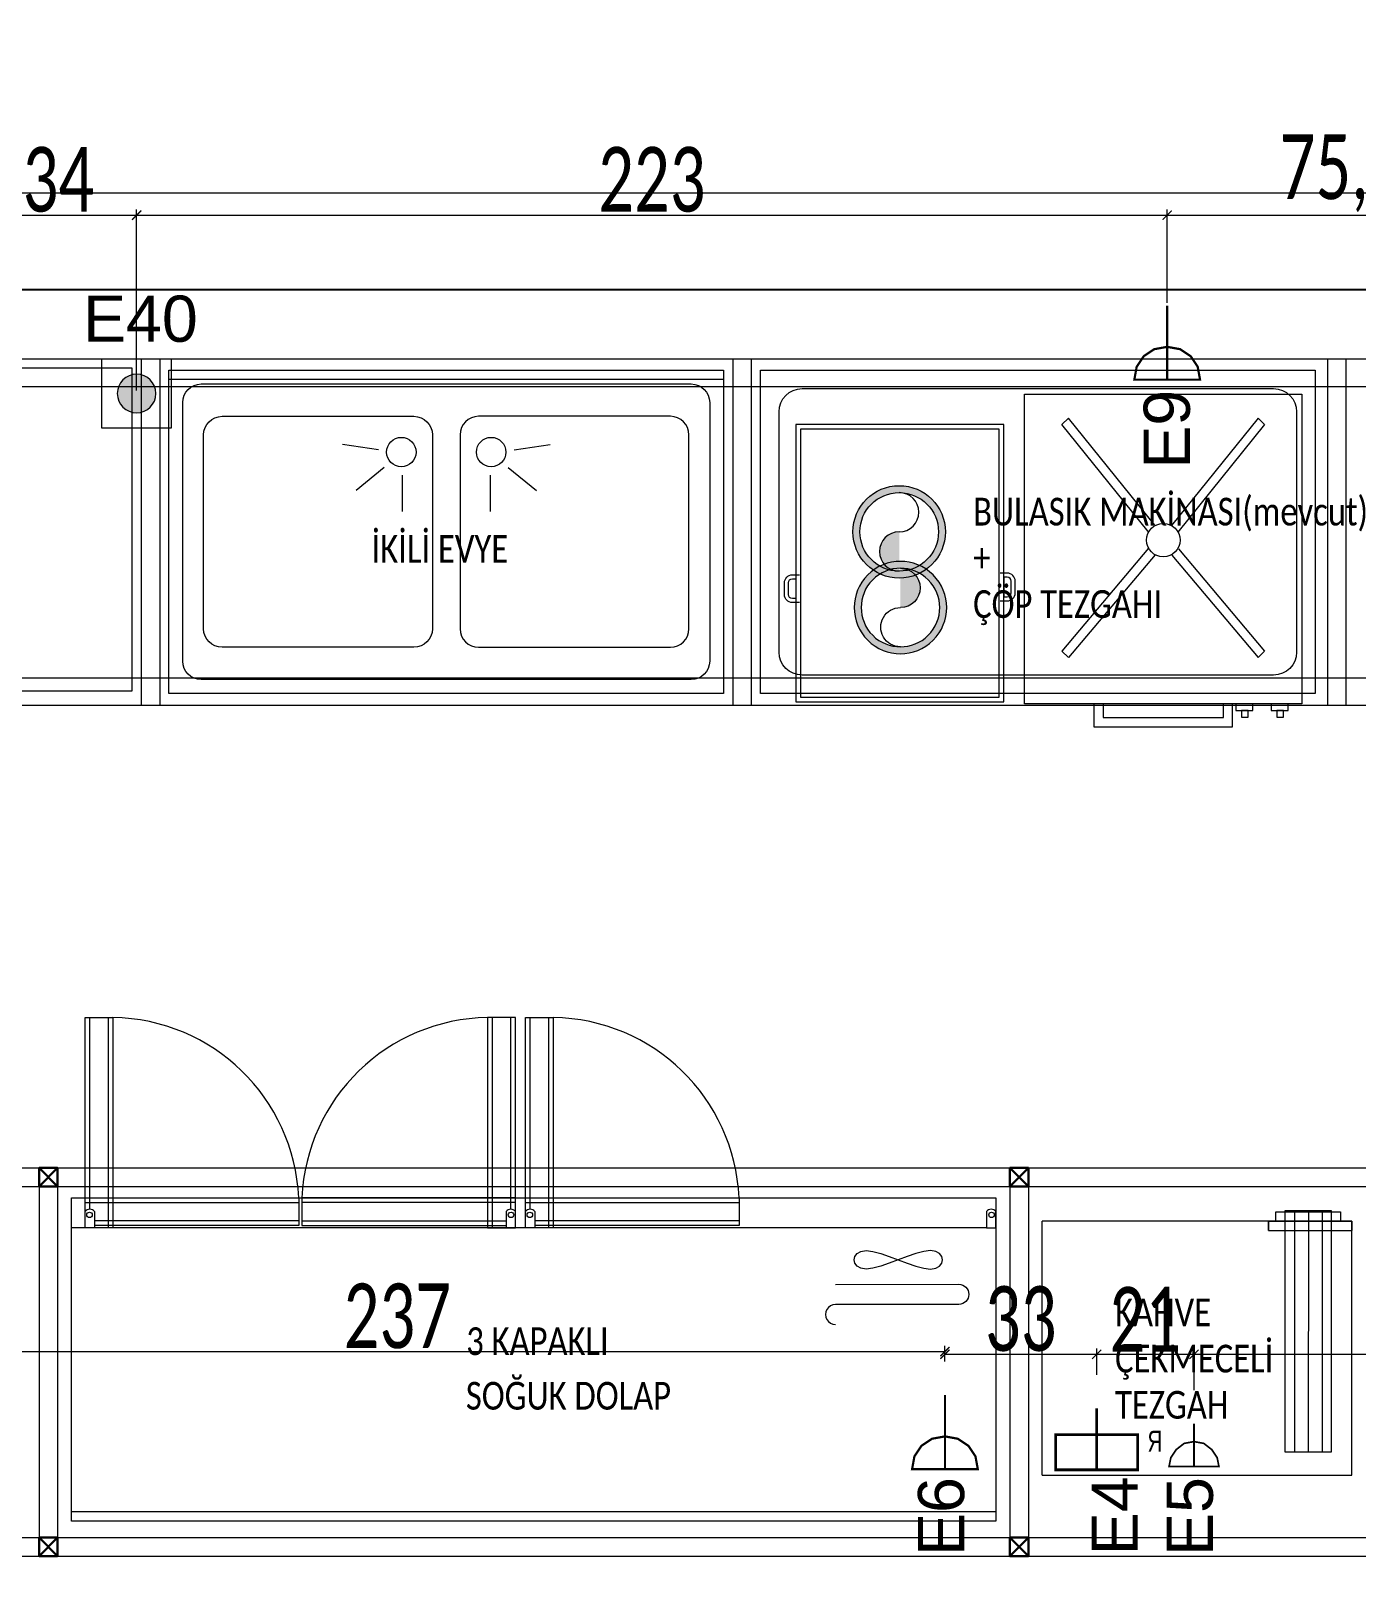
# Model space of a CAD drawing. Header units: millimetres. Extents: x -24 to 530668, y -246875 to -2983.
# Drawn here: x 266182.2 to 266469.1, y -118129.6 to -117792.6 of the extents above; entities that cross this region are included whole.
import ezdxf
from ezdxf.enums import TextEntityAlignment as Align

# ---------------------------------------------------------------- set-up
doc = ezdxf.new("R2010")
doc.units = ezdxf.units.MM
doc.header["$PDMODE"] = 2
doc.layers.get('0').update_dxf_attribs({"lineweight": 20})
for name, color, linetype, lineweight in [('aydınlatma yazı', 1, 'Continuous', 20), ('elektrik', 10, 'Continuous', 9), ('elektrik yazı', 1, 'Continuous', 25), ('KP', 167, 'Continuous', 30), ('T_elektrik', 10, 'Continuous', 9), ('t_tarama', 253, 'Continuous', 5), ('t_yazı', 23, 'Continuous', 25), ('ölçü', 251, 'Continuous', 5)]:
    doc.layers.add(name, color=color, linetype=linetype, lineweight=lineweight)
doc.layers.add('Kıtc-014 Elk Tes İşaretler', color=1, linetype='Continuous')
doc.styles.add('ARIALT', font='arial.ttf', dxfattribs={"height": 10})
doc.styles.add('text2', font='calibri.ttf', dxfattribs={"width": 0.8})
doc.styles.add('txt_tur_1', font='arial.ttf', dxfattribs={"height": 1.5})
doc.styles.add('Ölçü50', font='calibri.ttf', dxfattribs={"width": 0.7})
doc.dimstyles.new('olcu10', dxfattribs={"dimtxt": 14, "dimasz": 2, "dimexe": 1.25, "dimexo": 0.625, "dimgap": 0.5, "dimtad": 1, "dimdec": 1, "dimrnd": 0.5, "dimzin": 9, "dimtxsty": 'Ölçü50', "dimblk": 'ARCHTICK', "dimcen": 2, "dimclrd": 256, "dimclre": 256, "dimclrt": 6, "dimazin": 2, "dimtfac": 1, "dimtdec": 1, "dimtix": 1, "dimtmove": 0, "dimatfit": 3, "dimldrblk": 'ARCHTICK', "dimfxl": 1, "dimlwd": -1, "dimarcsym": 0})

# ---------------------------------------------------------------- blocks, each defined once
blk = doc.blocks.new('fdg')
at = {"layer": 'KP'}
blk.add_lwpolyline([(249315.4984521661, -96505.9999370499), (249319.4984521661, -96505.9999370499), (249319.4984521661, -96509.9999370499), (249315.4984521661, -96509.9999370499), (249315.4984521661, -96505.9999370499), (249319.4984521661, -96509.9999370499), (249319.4984521661, -96505.9999370499), (249315.4984521661, -96509.9999370499)], dxfattribs=at)
blk = doc.blocks.new('A$C31687324-flat-1-flat-1')
at = {"extrusion": (-1.528460340000001e-08, 6.331099400000007e-09, 1)}
for points, elevation in [([(21.83531331783161, 32.04388271196513), (21.83531331783161, 33.56326828905731, -0.4142135623730951), (23.58531331783161, 35.31326828905731), (26.11449086281937, 35.31326828905731, -0.4142135623730951), (27.86449086281937, 33.56326828905731), (27.86449086281937, 32.04388271196513)], -1.308710975677395e-07), ([(21.47518187609967, -11.36887012282386), (21.47518187609967, -12.88825569988694, 0.4142135623730951), (23.22518187609967, -14.63825569988694), (25.75435942108743, -14.63825569988694, 0.4142135623730951), (27.50435942108743, -12.88825569988694), (27.50435942108743, -11.36887012282386)], -4.002170847345452e-07)]:
    blk.add_lwpolyline(points, format="xyb", dxfattribs=dict(at, elevation=elevation))
for points, elevation in [([(22.71031331783161, 32.83750629457064), (22.71031331783161, 33.56326828905731, -0.4142135623730993), (23.58531331783161, 34.43826828905731), (26.11449086281937, 34.43826828905731, -0.4142135623731038), (26.98949086281937, 33.56326828905731), (26.98949086281937, 32.83750629457064)], -1.392206157566567e-07), ([(22.35018187609967, -12.16249370542937), (22.35018187609967, -12.88825569988694, 0.4142135623730993), (23.22518187609967, -13.76325569988694), (25.75435942108743, -13.76325569988694, 0.4142135623731038), (26.62935942108743, -12.88825569988694), (26.62935942108743, -12.16249370542937)], -4.186156224961794e-07)]:
    blk.add_lwpolyline(points, format="xyb", close=True, dxfattribs=dict(at, elevation=elevation))
for points, elevation in [([(60.00001002033241, -12.16249370542937), (1.002033239691444e-05, -12.16249370542937), (1.002033239255987e-05, 32.83750629457064), (60.0000100203324, 32.83750629457064)], -9.940783137596127e-07), ([(59.00001002033241, -11.16249370542937), (1.000010020332397, -11.16249370542937), (1.000010020332393, 31.83750629457064), (59.0000100203324, 31.83750629457064)], -9.72462610959723e-07)]:
    blk.add_lwpolyline(points, close=True, dxfattribs=dict(at, elevation=elevation))
blk = doc.blocks.new('NEW')
at = {"layer": 't_tarama'}
h = blk.add_hatch(dxfattribs=at)
h.set_pattern_fill('ANSI33', color=256, angle=90, style=0)
h.set_pattern_definition([(135, (243526.0256665061, -129410.6372300124), (-4.490128060534577, -4.490128060534577), []), (135, (243526.0256665061, -129406.1471000124), (-4.490128060534577, -4.490128060534577), [3.175, -1.5875])])
edge = h.paths.add_edge_path()
edge.add_arc((271845.7824096779, -115080.6364886612), 30, 0, 360)
edge = h.paths.add_edge_path()
edge.add_arc((271021.025666506, -115080.6364886612), 30, 0, 360)
h.paths.add_polyline_path([(270573.5256665059, -114225.6372300126), (270643.5256665059, -114225.6372300126), (270643.5256665059, -114295.6372300126), (270573.5256665059, -114295.6372300126)])
at = {"layer": 't_tarama', "extrusion": (1.733410113292138e-08, -6.735343864008139e-11, 1)}
h = blk.add_hatch(color=256, dxfattribs=at)
edge = h.paths.add_edge_path(flags=17)
edge.add_arc((271656.8133715698, -114334.0192683729), 8.500000000000009, 0, 360)
edge = h.paths.add_edge_path()
edge.add_arc((271656.8133715698, -114334.0192683729), 10.00000000000001, 0, 360)
edge = h.paths.add_edge_path(flags=16)
edge.add_arc((271656.8133715698, -114338.2692683729), 4.250000000000004, 90, 270)
at = {"layer": 't_tarama'}
h = blk.add_hatch(color=256, dxfattribs=at)
edge = h.paths.add_edge_path(flags=16)
edge.add_ellipse((271657.0864107567, -114350.3938088769), major_axis=(6.010407640082759, 6.01040764008276), ratio=1, start_angle=0, end_angle=360, ccw=False)
edge = h.paths.add_edge_path()
edge.add_ellipse((271657.0864107567, -114350.3938088769), major_axis=(-7.071067811868729, 7.071067811868725), ratio=1, start_angle=0, end_angle=360, ccw=False)
edge = h.paths.add_edge_path(flags=16)
edge.add_ellipse((271657.0864107567, -114346.1438088769), major_axis=(-3.005203820059268, 3.005203820059267), ratio=1, start_angle=134.9999999999808, end_angle=314.99999999998084, ccw=False)
for p, q in [((270168.0153635526, -114260.6372299878, -17966.19200973511), (273435.8089733928, -114260.6372299878, -17966.19200973511)), ((270573.5258462536, -114281.5722302758), (272653.5258462536, -114281.5722302758)), ((272653.5258462536, -114281.5722302758), (270643.5256665059, -114281.5722302758)), ((270573.5258462536, -114296.5722302758), (272643.5258462095, -114296.5722302758)), ((271742.3441689061, -114480.9235789226), (271742.3441706738, -114533.2236070174)), ((271745.3389491179, -114480.9284395785), (271745.2960222962, -114533.223606964)), ((271748.3578571131, -114480.9203289114), (271748.3578589088, -114533.2236070174)), ((271736.7028894525, -114485.2159067596), (271754.7754888227, -114485.2159067596)), ((270873.5258462547, -114555.6786169455), (271939.4011247408, -114555.6786169455))]:
    blk.add_line(p, q, dxfattribs=at)
at = {"layer": 't_tarama', "extrusion": (-1.733410113292138e-08, -6.735343864008133e-11, 1)}
for p, q in [((271544.1556954456, -114316.2394051184, 1.74076304378934e-05), (271536.3439824071, -114315.1267373114, 1.727229635606342e-05)), ((271573.471047693, -114316.2394051184, 1.791578571846975e-05), (271581.2827607315, -114315.1267373114, 1.805126968429382e-05)), ((271545.3858782361, -114320.0486473169, 1.742869798521118e-05), (271539.2881906664, -114325.0565507252, 1.732266275267236e-05)), ((271572.2408649025, -114320.0486473169, 1.789420504000327e-05), (271578.3385524722, -114325.0565507252, 1.799956567349881e-05)), ((271549.2945331873, -114321.7117256941, 1.749633899139624e-05), (271549.2945331873, -114329.6022827242, 1.749580753523938e-05)), ((271568.3322099512, -114321.7117256941, 1.782634000574435e-05), (271568.3322099512, -114329.6022827242, 1.782580854958749e-05))]:
    blk.add_line(p, q, dxfattribs=at)
at = {"layer": 't_tarama', "extrusion": (1.733410113292138e-08, -6.735343864008555e-11, 1)}
blk.add_line((271737.3103531715, -114371.2202924788, 1.666892493845662e-05), (271733.315064668, -114371.2202924788, 1.673817967345892e-05), dxfattribs=at)
at = {"layer": 't_tarama', "extrusion": (-6.331099399999999e-09, -1.52846034e-08, 1)}
for p, q in [((271481.6901467496, -114480.6258543052, -2.678660819266376e-07), (271481.6901467496, -114439.1258543052, 3.664449592100105e-07)), ((271485.6901467496, -114439.1258543052, 3.917693567889735e-07), (271485.6901467496, -114484.6258543052, -3.036800979017151e-07)), ((271568.759441647, -114439.1258543052, 9.176893198681313e-07), (271568.759441647, -114484.6258543052, 2.222398651774427e-07)), ((271572.759441647, -114480.6258543052, 3.087026763659573e-07), (271572.759441647, -114439.1258543052, 9.430137175026054e-07)), ((271576.9656952074, -114480.6258543052, -2.678660819266376e-07), (271576.9656952074, -114439.1258543052, 3.664449592100105e-07)), ((271580.9656952074, -114439.1258543052, 3.917693567889735e-07), (271580.9656952074, -114484.6258543052, -3.036800979017151e-07)), ((271480.6901467496, -114483.1258543052, -3.124086898065315e-07), (271480.6901467496, -114479.1258543052, -2.512702761969798e-07)), ((271480.6901467496, -114479.1258543052, -2.512702761969798e-07), (271526.8901467496, -114479.1258543052, 4.122651608984285e-08)), ((271526.8901467496, -114479.1258543052, 4.122651608984285e-08), (271526.8901467496, -114483.1258543052, -1.991189751970879e-08)), ((271573.759441647, -114479.1258543052, 3.379606808850966e-07), (271527.559441647, -114479.1258543052, 4.546388859827388e-08)), ((271527.559441647, -114479.1258543052, 4.546388859827388e-08), (271527.559441647, -114483.1258543052, -1.567452501127775e-08)), ((271573.759441647, -114483.1258543052, 2.768222672755449e-07), (271573.759441647, -114479.1258543052, 3.379606808850966e-07)), ((271575.9656952074, -114483.1258543052, -3.124086898065315e-07), (271575.9656952074, -114479.1258543052, -2.512702761969798e-07)), ((271575.9656952074, -114479.1258543052, -2.512702761969798e-07), (271622.1656952074, -114479.1258543052, 4.122651608984285e-08)), ((271622.1656952074, -114479.1258543052, 4.122651608984285e-08), (271622.1656952074, -114483.1258543052, -1.991189751970879e-08)), ((271675.7300508593, -114484.6271211149, -8.539032078647146e-07), (271477.7342564667, -114484.625826953, -3.540492120035488e-07)), ((271526.8901467496, -114483.1258543052, -1.991189751970879e-08), (271482.6901467496, -114483.1258543052, -2.9974649101705e-07)), ((271527.559441647, -114483.1258543052, -1.567452501127775e-08), (271571.759441647, -114483.1258543052, 2.641600684860634e-07)), ((271622.1656952074, -114483.1258543052, -1.991189751970879e-08), (271577.9656952074, -114483.1258543052, -2.9974649101705e-07)), ((271677.7300504407, -114546.1258140775, -2.052665153406963e-06), (271477.7287562788, -114546.1258140776, -1.294086946601603e-06))]:
    blk.add_line(p, q, dxfattribs=at)
at = {"layer": 't_tarama'}
for points, elevation in [([(271492.8133715694, -114296.5722302758), (271492.8133715694, -114371.5722302758)], 1.662071273578203e-05), ([(271496.8133715694, -114296.5722302758), (271496.8133715694, -114371.5722302758)], 1.662071273578203e-05), ([(271620.8133715694, -114296.5722302758), (271620.8133715694, -114371.5722302758)], 1.87017165735881e-05), ([(271624.8133715694, -114296.5722302758), (271624.8133715694, -114371.5722302758)], 1.87017165735881e-05), ([(271687.7754888228, -114538.1943309954), (271687.7754888228, -114483.2236070177)], -4.748324550218896e-07), ([(271754.7754888228, -114538.1943309954), (271754.7754888228, -114528.6873880711)], -4.748324550218896e-07)]:
    blk.add_lwpolyline(points, dxfattribs=dict(at, elevation=elevation))
for points in [[(271749.4498590506, -114296.5722302758), (271749.4498590506, -114371.5722302758)], [(271753.4498590506, -114296.5722302758), (271753.4498590506, -114371.5722302758)], [(270873.5258462533, -114302.5722302762), (272111.5258462535, -114302.5722302763)], [(270877.5258462536, -114471.6786169455), (271939.4011247408, -114471.6786169455)], [(271470.728805279, -114471.6786169455), (271470.728805279, -114555.6786169455)], [(271474.728805279, -114471.6786169455), (271474.728805279, -114555.6786169455)], [(271680.7778393383, -114471.6786169455), (271680.7778393383, -114555.6786169455)], [(271684.7778393383, -114471.6786169455), (271684.7778393383, -114555.6786169455)], [(270877.5258462536, -114475.6786169455), (271939.4011247408, -114475.6786169455)], [(270877.5258462536, -114551.6786169481), (271939.4011247408, -114551.6786169458)]]:
    blk.add_lwpolyline(points, dxfattribs=at)
at = {"layer": 't_tarama', "elevation": 1.662071273578203e-05}
blk.add_lwpolyline([(271325.8122136684, -114298.5001131769), (271490.8133715694, -114298.5001131769), (271490.8133715694, -114368.5000830749), (271325.8122136684, -114368.5000830749)], close=True, dxfattribs=at)
at = {"layer": 't_tarama', "extrusion": (-1.733410113292138e-08, -6.735343864008133e-11, 1), "elevation": -0.004681866634624367}
for points in [[(271618.8133715698, -114369.001547131), (271498.8133715698, -114369.001547131), (271498.8133715698, -114299.001547131), (271618.8133715698, -114299.001547131)], [(271618.8133715698, -114301.001547131), (271498.8133715698, -114301.001547131), (271498.8133715698, -114299.001547131), (271618.8133715698, -114299.001547131)]]:
    blk.add_lwpolyline(points, close=True, dxfattribs=at)
at = {"layer": 't_tarama', "extrusion": (1.733410113292138e-08, -6.735343864008133e-11, 1), "elevation": 0.004734809159320891}
blk.add_lwpolyline([(271746.8133715698, -114369.0192683729), (271626.8133715698, -114369.0192683729), (271626.8133715698, -114299.0192683729), (271746.8133715698, -114299.0192683729)], close=True, dxfattribs=at)
at = {"layer": 't_tarama', "extrusion": (-1.733410113292138e-08, -6.735343864008133e-11, 1)}
for points, elevation in [([(271611.8133715698, -114366.001547131), (271505.8133715698, -114366.001547131, -0.4142135623730919), (271501.8133715698, -114362.001547131), (271501.8133715698, -114306.001547131, -0.4142135623731057), (271505.8133715698, -114302.001547131), (271611.8133715698, -114302.001547131, -0.4142135623730951), (271615.8133715698, -114306.001547131), (271615.8133715698, -114362.001547131, -0.4142135623730844)], -0.004681866634624368), ([(271551.8133715698, -114359.001547131), (271510.3133715698, -114359.001547131, -0.4142135623730951), (271506.3133715698, -114355.001547131), (271506.3133715698, -114313.001547131, -0.4142135623730951), (271510.3133715698, -114309.001547131), (271551.8133715698, -114309.001547131, -0.4142135623730951), (271555.8133715698, -114313.001547131), (271555.8133715698, -114355.001547131, -0.4142135623730951)], -0.004681866634624372), ([(271565.8133715698, -114359.001547131), (271607.3133715698, -114359.001547131, 0.4142135623730951), (271611.3133715698, -114355.001547131), (271611.3133715698, -114313.001547131, 0.4142135623730951), (271607.3133715698, -114309.001547131), (271565.8133715698, -114309.001547131, 0.4142135623730951), (271561.8133715698, -114313.001547131), (271561.8133715698, -114355.001547131, 0.4142135623730951)], -0.004681866634624354)]:
    blk.add_lwpolyline(points, format="xyb", close=True, dxfattribs=dict(at, elevation=elevation))
at = {"layer": 't_tarama', "extrusion": (1.733410113292138e-08, -6.735343864008133e-11, 1), "elevation": 0.004734809159320852}
blk.add_lwpolyline([(271737.8133715698, -114365.0192683729), (271635.8133715698, -114365.0192683729, -0.4142135623730951), (271630.8133715698, -114360.0192683729), (271630.8133715698, -114308.0192683729, -0.4142135623730951), (271635.8133715698, -114303.0192683729), (271737.8133715698, -114303.0192683729, -0.4142135623730951), (271742.8133715698, -114308.0192683729), (271742.8133715698, -114360.0192683729, -0.4142135623730951)], format="xyb", close=True, dxfattribs=at)
at = {"layer": 't_tarama', "extrusion": (1.733410113292138e-08, -6.735343864008555e-11, 1)}
for points, elevation in [([(271743.9553531721, -114304.2202924792), (271743.9553531721, -114371.2202924792), (271683.9553531721, -114371.2202924792), (271683.9553531721, -114304.2202924792)], 0.004734694239153644), ([(271698.9553531721, -114376.2202924792), (271728.9553531721, -114376.2202924792), (271728.9553531721, -114371.2202924792), (271698.9553531721, -114371.2202924792)], 0.004734694239153592), ([(271700.9553531721, -114374.2202924792), (271726.9553531721, -114374.2202924792), (271726.9553531721, -114371.2202924792), (271700.9553531721, -114371.2202924792)], 0.004734694239153604), ([(271733.3150646684, -114371.2202924792), (271729.6700646684, -114371.2202924792), (271729.6700646684, -114372.6782924792), (271733.3150646684, -114372.6782924792)], 0.004734694239153607), ([(271740.9553531721, -114371.2202924792), (271737.3103531721, -114371.2202924792), (271737.3103531721, -114372.6782924792), (271740.9553531721, -114372.6782924792)], 0.004734694239153609), ([(271732.3479577295, -114372.6782924792), (271730.8899577294, -114372.6782924792), (271730.8899577294, -114374.1362924792), (271732.3479577295, -114374.1362924792)], 0.004734694239153676), ([(271739.9882462331, -114372.6782924792), (271738.5302462331, -114372.6782924792), (271738.5302462331, -114374.1362924792), (271739.9882462331, -114374.1362924792)], 0.004734694239153676)]:
    blk.add_lwpolyline(points, close=True, dxfattribs=dict(at, elevation=elevation))
for points, elevation in [([(271693.4492565177, -114309.384041985), (271692.0350429553, -114310.7982555473)], 0.004734694239153589), ([(271712.0976127491, -114332.5323982163), (271693.4492565177, -114309.384041985)], 0.004734694239153596), ([(271734.4614498265, -114309.384041985), (271715.7136958796, -114332.6317959319)], 0.004734694239153687), ([(271735.8756633889, -114310.7982555473), (271734.4614498265, -114309.384041985)], 0.004734694239153609), ([(271710.6833991867, -114333.9466117787), (271692.0350429553, -114310.7982555473)], 0.004734694239153589), ([(271735.8756633889, -114310.7982555473), (271717.1279094419, -114334.0460094943)], 0.004734694239153596), ([(271710.7827969022, -114337.5626949092), (271692.0350429553, -114359.8104488562)], 0.004734694239153593), ([(271712.1970104646, -114338.9769084716), (271693.4492565177, -114361.2246624185)], 0.004734694239153668), ([(271715.8130935952, -114339.0763061872), (271734.4614498265, -114361.2246624185)], 0.004734694239153681), ([(271717.2273071576, -114337.6620926248), (271735.8756633889, -114359.8104488562)], 0.004734694239153689), ([(271693.4492565177, -114361.2246624185), (271692.0350429553, -114359.8104488562)], 0.004734694239153593), ([(271734.4614498265, -114361.2246624185), (271735.8756633889, -114359.8104488562)], 0.004734694239153689)]:
    blk.add_lwpolyline(points, dxfattribs=dict(at, elevation=elevation))
at = {"layer": 't_tarama'}
blk.add_lwpolyline([(270873.5258462536, -114365.5722302756), (272111.5258462535, -114365.5722302757), (272111.5258462535, -114371.5722302757), (270873.5258462536, -114371.5722302756)], close=True, dxfattribs=at)
at = {"layer": 't_tarama', "extrusion": (-6.331099399999999e-09, -1.52846034e-08, 1)}
for points, elevation in [([(271486.6901467491, -114484.6258543053), (271480.6901467491, -114484.6258543053), (271480.6901467491, -114439.1258543053), (271486.6901467491, -114439.1258543053), (271486.6901467491, -114484.6258543053)], 3.074553148589435e-05), ([(271567.7594416465, -114484.6258543053), (271573.7594416465, -114484.6258543053), (271573.7594416465, -114439.1258543053), (271567.7594416465, -114439.1258543053), (271567.7594416465, -114484.6258543053)], 3.074553148590085e-05), ([(271581.9656952069, -114484.6258543054), (271575.9656952069, -114484.6258543054), (271575.9656952069, -114439.1258543054), (271581.9656952069, -114439.1258543054), (271581.9656952069, -114484.6258543054)], 3.014233251821927e-05), ([(271480.6901467491, -114484.1258543053), (271480.6901467491, -114478.1258543053), (271526.8901467491, -114478.1258543053), (271526.8901467491, -114484.1258543053), (271482.6901467491, -114484.1258543053)], 3.074553148589565e-05), ([(271573.7594416465, -114484.1258543053), (271573.7594416465, -114478.1258543053), (271527.5594416464, -114478.1258543053), (271527.5594416464, -114484.1258543053), (271571.7594416465, -114484.1258543053)], 3.074553148597111e-05), ([(271575.9656952069, -114484.1258543054), (271575.9656952069, -114478.1258543054), (271622.1656952068, -114478.1258543054), (271622.1656952068, -114484.1258543054), (271577.9656952069, -114484.1258543054)], 3.014233251822057e-05), ([(271482.6901467491, -114481.1258543053), (271482.6901467491, -114484.6258543053), (271480.6901467491, -114484.6258543053), (271480.6901467491, -114481.1258543053)], 3.074553148589934e-05), ([(271571.7594416465, -114481.1258543053), (271571.7594416465, -114484.6258543053), (271573.7594416465, -114484.6258543053), (271573.7594416465, -114481.1258543053)], 3.074553148589825e-05), ([(271577.9656952069, -114481.1258543054), (271577.9656952069, -114484.6258543054), (271575.9656952069, -114484.6258543054), (271575.9656952069, -114481.1258543054)], 3.014233251822426e-05), ([(271675.7277860756, -114481.1271218477), (271675.7300508588, -114484.6271211149), (271677.7300504402, -114484.625826953), (271677.7277856568, -114481.1258276858)], 2.899216621577274e-05)]:
    blk.add_lwpolyline(points, dxfattribs=dict(at, elevation=elevation))
at = {"layer": 't_tarama', "extrusion": (-6.331099399999999e-09, -1.52846034e-08, 1), "elevation": 3.074553148588156e-05}
blk.add_lwpolyline([(271477.7300504402, -114478.1258283139), (271677.7300504402, -114478.1258283139), (271677.7300504402, -114548.1258136589), (271477.7300504402, -114548.1258136589)], close=True, dxfattribs=at)
at = {"layer": 't_tarama', "extrusion": (-1.129085379999999e-08, 1.398315180000015e-08, 1)}
for points, elevation in [([(271738.3341444159, -114481.200948429), (271752.3308887596, -114481.200948429), (271752.3308887596, -114483.2236070181), (271738.3341444159, -114483.2236070181)], -0.004668965813788223), ([(271740.3364945672, -114480.9203289119), (271750.2555485776, -114480.9203289119), (271750.2555493019, -114533.2236069645), (271740.3364952914, -114533.2236069645)], -0.004668984498085814)]:
    blk.add_lwpolyline(points, close=True, dxfattribs=dict(at, elevation=elevation))
at = {"layer": 't_tarama', "extrusion": (-6.331099399999999e-09, -1.52846034e-08, 1)}
blk.add_lwpolyline([(271663.5929705367, -114489.5609705504), (271662.1360872397, -114489.7339430413), (271660.4342842003, -114490.1885772741), (271658.5692013327, -114490.8309860014), (271656.6224785509, -114491.567281976), (271654.6757557692, -114492.3035779506), (271652.8106729016, -114492.945986678), (271651.1088698622, -114493.4006209108), (271649.6519865652, -114493.5735934017), (271648.508066392, -114493.4023038414), (271647.6907665938, -114492.9492996724), (271647.200147889, -114492.308415275), (271647.036270996, -114491.5734850295), (271647.1991966332, -114490.8383433162), (271647.6889855192, -114490.1968245156), (271648.5056983724, -114489.7427630079), (271649.6493959113, -114489.5699931736), (271651.1065018426, -114489.7410800772), (271652.808891827, -114490.1935115211), (271654.6748045135, -114490.8335059919), (271656.622478551, -114491.567281976), (271658.5701525884, -114492.3010579602), (271660.4360652749, -114492.9410524309), (271662.1384552593, -114493.3934838748), (271663.5955611906, -114493.5645707785), (271664.7392587295, -114493.3918009441), (271665.5559715827, -114492.9377394364), (271666.0457604687, -114492.2962206358), (271666.208686106, -114491.5610789226), (271666.044809213, -114490.826148677), (271665.5541905081, -114490.1852642796), (271664.7368907099, -114489.7322601106)], close=True, dxfattribs=at)
at = {"layer": 't_tarama', "extrusion": (6.331099400000006e-09, 1.52846034e-08, 1), "elevation": -3.063921091187938e-05}
blk.add_lwpolyline([(271687.7754888228, -114538.1943309956), (271754.7754888228, -114538.1943309956), (271754.7754888228, -114483.2236070179), (271687.7754888228, -114483.2236070179)], dxfattribs=at)
at = {"layer": 't_tarama', "extrusion": (6.331099400000006e-09, 1.52846034e-08, 1), "elevation": -2.932417274229579e-05}
blk.add_lwpolyline([(271754.7754888228, -114483.2236070179), (271736.7028894526, -114483.2236070179), (271736.7028894526, -114485.2159067599), (271736.7028894526, -114483.2236070179), (271754.7754888228, -114483.2236070179), (271754.7754888228, -114485.2136123012)], close=True, dxfattribs=at)
at = {"layer": 't_tarama', "extrusion": (-6.331099399999999e-09, -1.52846034e-08, 1)}
for points, elevation in [([(271643.0345565013, -114496.8840005925), (271669.7063493367, -114496.8667417802, -1), (271669.7091614236, -114501.2125448618)], 2.871701257924487e-05), ([(271669.7091614236, -114501.2125448618), (271643.0373685881, -114501.2298036741, 1), (271643.0401806751, -114505.5756067557)], 2.871701257933638e-05)]:
    blk.add_lwpolyline(points, format="xyb", dxfattribs=dict(at, elevation=elevation))
at = {"layer": 't_tarama', "extrusion": (-1.733410113292138e-08, -6.735343864008133e-11, 1)}
for centre in [(271549.0991635474, -114316.7461905706, -0.00468186663462427), (271568.5275795921, -114316.7461905706, -0.004681866634624368)]:
    blk.add_circle(centre, 3.187919533039348, dxfattribs=at)
at = {"layer": 't_tarama', "extrusion": (1.733410113292138e-08, -6.735343864008133e-11, 1)}
for radius in [10.00000000000001, 8.500000000000005]:
    blk.add_circle((271656.8133715698, -114334.0192683729, 0.004734809159320883), radius, dxfattribs=at)
at = {"layer": 't_tarama', "extrusion": (1.733410113292138e-08, -6.735343864008555e-11, 1)}
blk.add_circle((271713.9553531721, -114335.8043522017, 0.004734694239156683), 3.627241701654384, dxfattribs=at)
at = {"layer": 't_tarama', "extrusion": (-6.331099399999999e-09, -1.52846034e-08, 1)}
for centre, radius in [((271481.6233915983, -114481.8395938199, 3.074553148587744e-05), 0.5960807673109231), ((271572.8261967973, -114481.8395938199, 3.074553148597501e-05), 0.5960807673109231), ((271576.8989400561, -114481.8395938199, 3.014233251825787e-05), 0.5960807673109231), ((271676.7950028502, -114481.8401709359, 2.899216621567863e-05), 0.596080767310923)]:
    blk.add_circle(centre, radius, dxfattribs=at)
at = {"layer": 't_tarama', "extrusion": (1.733410113292138e-08, -6.735343864008133e-11, 1)}
for centre, start, end in [((271656.8133715698, -114329.7692683729, 0.004734809159320902), 270, 90), ((271656.8133715698, -114338.2692683729, 0.004734809159320864), 90, 270)]:
    blk.add_arc(centre, 4.250000000000003, start, end, dxfattribs=at)
at = {"layer": 't_tarama', "extrusion": (-6.331099399999999e-09, -1.52846034e-08, 1)}
for centre, radius, start, end in [((271486.0703212771, -114479.9832128688, 3.074553148590606e-05), 40.86205981592017, 2.605240328926303, 89.1308625719201), ((271568.3792671185, -114479.9832128688, 3.074553148597631e-05), 40.86205981591921, 90.86913742807987, 177.3947596710737), ((271581.3458697349, -114479.9832128688, 3.014233251823098e-05), 40.86205981592017, 2.605240328926303, 89.1308625719201), ((271481.6901467491, -114481.8758543053, 3.074553148589587e-05), 1.25, 36.86989764646934, 143.1301023535306), ((271572.7594416465, -114481.8758543053, 3.074553148590541e-05), 1.25, 36.86989764646934, 143.1301023535306), ((271576.9656952069, -114481.8758543054, 3.014233251822079e-05), 1.25, 36.86989764646934, 143.1301023535306), ((271676.7282711769, -114481.8764746097, 2.899216621577404e-05), 1.249999999999998, 36.906972655628, 143.1671773633146)]:
    blk.add_arc(centre, radius, start, end, dxfattribs=at)
at = {"layer": 't_tarama', "extrusion": (0, 0, -1)}
for centre, major_axis, ratio, start_param, end_param in [((271657.0864107567, -114350.3938088769, 2.741668906730554e-05), (-7.071067811868729, 7.071067811868725), 0.9999999999970847, 1.963494884889812, 8.246680192069398), ((271657.0864107567, -114350.3938088769, 2.741668906730554e-05), (6.010407640082759, 6.01040764008276), 0.9999999999991661, 0.3926985580933169, 6.675883865272903), ((271657.0864107567, -114346.1438088769, 2.741668906730554e-05), (-3.005203820059268, 3.005203820059267), 0.9999999999993304, 0.785398163397783, 3.926990816987576), ((271657.0864107567, -114354.6438088769, 2.741668906730554e-05), (-3.005203820059268, 3.005203820059267), 0.9999999999993304, 3.926990816987576, 7.068583470577369)]:
    blk.add_ellipse(centre, major_axis=major_axis, ratio=ratio, start_param=start_param, end_param=end_param, dxfattribs=at)
at = {"layer": 't_tarama', "extrusion": (0, 0, -1), "zscale": -1, "rotation": 90}
blk.add_blockref('A$C31687324-flat-1-flat-1', (-271646.6123848685, -114370.803517404, -2.741668906730554e-05), dxfattribs=at)
at = {"layer": 't_tarama'}
for p in [(22155.23035311297, -17965.67867989559), (22365.27938717225, -17965.67867989566), (22155.23035311297, -18045.67867989562), (22365.27938717225, -18045.67867989569)]:
    blk.add_blockref('fdg', p, dxfattribs=at)
at = {"layer": 't_tarama', "style": 'text2', "width": 0.8}
for s, p in [('3 KAPAKLI', (271563.1451544069, -114512.1804876357, 5.651150924990134e-08)), ('SOĞUK DOLAP', (271563.06023133, -114523.989718405, 5.651150924990134e-08))]:
    blk.add_text(s, height=6, dxfattribs=at).set_placement(p)
at = {"layer": 't_tarama', "char_height": 6, "attachment_point": 1, "style": 'text2'}
for s, insert in [('BULASIK MAKİNASI{\\C3;(mevcut)\\P}+\\PÇÖP TEZGAHI', (271672.8165269266, -114326.6362792998, 6.222226655416829e-05)), ('İKİLİ EVYE', (271542.641638868, -114334.711657113, 7.993336617218016e-05)), ('KAHVE \\PÇEKMECELİ\\PTEZGAH', (271703.5232506993, -114499.9488043202, 2.431912466016595e-06))]:
    blk.add_mtext_dynamic_manual_height_columns(s, width=527.0079382135591, gutter_width=12.5, heights=[0], dxfattribs=dict(at, insert=insert))
at = {"layer": 't_tarama', "style": 'txt_tur_1'}
for tag, p in [('19S', (270127.3971356497, -114276.0544325486, -17966.19200973511)), ('20T', (270114.0156456395, -115101.0544325486, -17966.19200973511)), ('21U', (270114.0156456395, -116087.0544325486, -17966.19200973511)), ('22V', (270114.0156456395, -116926.0544325486, -17966.19200973511))]:
    blk.add_attdef(tag, text='', height=30.00000000000001, dxfattribs=at).set_placement(p, align=Align.CENTER)
blk = doc.blocks.new('TOPRAKLI PRİZ')
at = {"layer": 'T_elektrik', "lineweight": 18, "const_width": 0.4}
for points in [[(6426.134785710356, -7900.458442370883), (6426.134785710356, -7891.56836760646)], [(6420.209217566667, -7900.458442370883), (6432.062076402925, -7900.458442370883), (6432.062076402925, -7895.378645726765), (6420.209217566667, -7895.378645726765), (6420.209217566667, -7900.458442370883)]]:
    blk.add_lwpolyline(points, dxfattribs=at)
blk = doc.blocks.new('UPS PRİZİ')
at = {"layer": 'T_elektrik', "lineweight": 18, "const_width": 0.4}
for points in [[(6426.134785710356, -7907.655251587265), (6426.134785710356, -7917.814844875491)], [(6432.062076402925, -7917.814844875491), (6431.638329378698, -7915.698693577659), (6430.368810854892, -7913.793554517509), (6428.463671794731, -7912.312162481585), (6426.134785710356, -7911.888415457353), (6423.807622174845, -7912.312162481585), (6421.902483114698, -7913.793554517509), (6420.632964590887, -7915.698693577659), (6420.209217566667, -7917.814844875491), (6432.062076402925, -7917.814844875491)]]:
    blk.add_lwpolyline(points, dxfattribs=at)
at = {"layer": 'T_elektrik', "lineweight": 18, "insert": (6433.641647519697, -7909.278717575296), "char_height": 5, "width": 4.352924454607999, "attachment_point": 1, "style": 'Ölçü50'}
blk.add_mtext('{\\fArial|b0|i0|c162|p34;R}', dxfattribs=at)
blk = doc.blocks.new('TEKLİ PRİZ')
at = {"layer": 'T_elektrik', "lineweight": 18, "const_width": 0.4}
for points in [[(6426.134785710356, -7872.693357137769), (6426.134785710356, -7886.064823938112)], [(6432.062076402925, -7886.064823938112), (6431.638329378698, -7883.736799128174), (6430.368810854892, -7881.83166006802), (6428.463671794731, -7880.562141544209), (6426.134785710356, -7880.13839451998), (6423.807622174845, -7880.562141544209), (6421.902483114698, -7881.83166006802), (6420.632964590887, -7883.736799128174), (6420.209217566667, -7886.064823938112), (6432.062076402925, -7886.064823938112)]]:
    blk.add_lwpolyline(points, dxfattribs=at)
blk = doc.blocks.new('A$C53525628')
at = {"layer": 'T_elektrik'}
h = blk.add_hatch(color=256, dxfattribs=at)
edge = h.paths.add_edge_path()
edge.add_arc((7.5, 7.5), 4.169399769354638, 0, 360)
blk.add_lwpolyline([(0, 0), (15, 0), (15, 15), (0, 15)], close=True, dxfattribs=at)
blk.add_circle((7.5, 7.5), 4.169399769354638, dxfattribs=at)
blk = doc.blocks.new('_ArchTick')
at = {"color": 0, "linetype": 'ByBlock', "const_width": 0.15}
blk.add_lwpolyline([(-0.5, -0.5), (0.5, 0.5)], dxfattribs=at)
blk = doc.blocks.new('*D943')
at = {"layer": 'aydınlatma yazı', "lineweight": -2, "transparency": 16777216}
for p, q in [((266278.8210828961, -117868.3570173556), (266278.8210828961, -117846.7858584857)), ((266312.6444572042, -117886.0257766), (266312.6444572042, -117846.7858584857))]:
    blk.add_line(p, q, dxfattribs=at)
at = {"layer": 'aydınlatma yazı', "transparency": 16777216}
blk.add_line((266278.8210828961, -117848.0358584857), (266312.6444572042, -117848.0358584857), dxfattribs=at)
at = {"layer": 'DEFPOINTS', "color": 0, "transparency": 16777216}
for p in [(266312.6444572042, -117848.0358584857), (266278.8210828961, -117868.9820173556, -2.394453418874676e-06), (266312.6444572042, -117886.6507766)]:
    blk.add_point(p, dxfattribs=at)
at = {"layer": 'aydınlatma yazı', "transparency": 16777216, "xscale": 2, "yscale": 2, "zscale": 2, "rotation": 180}
blk.add_blockref('_ArchTick', (266278.8210828961, -117848.0358584857), dxfattribs=at)
at = {"layer": 'aydınlatma yazı', "transparency": 16777216, "xscale": 2, "yscale": 2, "zscale": 2}
blk.add_blockref('_ArchTick', (266312.6444572042, -117848.0358584857), dxfattribs=at)
at = {"layer": 'aydınlatma yazı', "color": 6, "transparency": 16777216, "insert": (266295.7327700502, -117840.3635507934), "char_height": 14, "attachment_point": 5, "style": 'Ölçü50'}
blk.add_mtext('34', dxfattribs=at)
blk = doc.blocks.new('*D944')
at = {"layer": 'aydınlatma yazı', "lineweight": -2, "transparency": 16777216}
for p, q in [((266312.6444572042, -117886.0257766), (266312.6444572042, -117846.7858584857)), ((266535.6296435866, -117866.9838590125), (266535.6296435866, -117846.7858584857))]:
    blk.add_line(p, q, dxfattribs=at)
at = {"layer": 'aydınlatma yazı', "transparency": 16777216}
blk.add_line((266312.6444572042, -117848.0358584857), (266535.6296435866, -117848.0358584857), dxfattribs=at)
at = {"layer": 'DEFPOINTS', "color": 0, "transparency": 16777216}
for p in [(266535.6296435866, -117848.0358584857), (266535.6296435866, -117867.6088590125), (266312.6444572042, -117886.6507766)]:
    blk.add_point(p, dxfattribs=at)
at = {"layer": 'aydınlatma yazı', "transparency": 16777216, "xscale": 2, "yscale": 2, "zscale": 2, "rotation": 180}
blk.add_blockref('_ArchTick', (266312.6444572042, -117848.0358584857), dxfattribs=at)
at = {"layer": 'aydınlatma yazı', "transparency": 16777216, "xscale": 2, "yscale": 2, "zscale": 2}
blk.add_blockref('_ArchTick', (266535.6296435866, -117848.0358584857), dxfattribs=at)
at = {"layer": 'aydınlatma yazı', "color": 6, "transparency": 16777216, "insert": (266424.1370503954, -117840.3635507934), "char_height": 14, "attachment_point": 5, "style": 'Ölçü50'}
blk.add_mtext('223', dxfattribs=at)
blk = doc.blocks.new('*D945')
at = {"layer": 'aydınlatma yazı', "lineweight": -2, "transparency": 16777216}
for p, q in [((266535.6296435866, -117866.9838590125), (266535.6296435866, -117846.7858584857)), ((266611.3183506804, -117866.9838590125), (266611.3183506804, -117846.7858584857))]:
    blk.add_line(p, q, dxfattribs=at)
at = {"layer": 'aydınlatma yazı', "transparency": 16777216}
blk.add_line((266535.6296435866, -117848.0358584857), (266611.3183506804, -117848.0358584857), dxfattribs=at)
at = {"layer": 'DEFPOINTS', "color": 0, "transparency": 16777216}
for p in [(266611.3183506804, -117848.0358584857), (266535.6296435866, -117867.6088590125), (266611.3183506804, -117867.6088590125)]:
    blk.add_point(p, dxfattribs=at)
at = {"layer": 'aydınlatma yazı', "transparency": 16777216, "xscale": 2, "yscale": 2, "zscale": 2, "rotation": 180}
blk.add_blockref('_ArchTick', (266535.6296435866, -117848.0358584857), dxfattribs=at)
at = {"layer": 'aydınlatma yazı', "transparency": 16777216, "xscale": 2, "yscale": 2, "zscale": 2}
blk.add_blockref('_ArchTick', (266611.3183506804, -117848.0358584857), dxfattribs=at)
at = {"layer": 'aydınlatma yazı', "color": 6, "transparency": 16777216, "insert": (266573.4739971335, -117838.9743200242), "char_height": 14, "attachment_point": 5, "style": 'Ölçü50'}
blk.add_mtext('75,5', dxfattribs=at)
blk = doc.blocks.new('*D955')
at = {"layer": 'aydınlatma yazı', "lineweight": -2, "transparency": 16777216}
for p, q in [((266250.5698928046, -118100.39725059), (266250.5698928046, -118092.7570867953)), ((266487.5439239792, -118095.5821108635), (266487.5439239792, -118092.7570867953))]:
    blk.add_line(p, q, dxfattribs=at)
at = {"layer": 'aydınlatma yazı', "transparency": 16777216}
blk.add_line((266250.5698928046, -118094.0070867953), (266487.5439239792, -118094.0070867953), dxfattribs=at)
at = {"layer": 'DEFPOINTS', "color": 0, "transparency": 16777216}
for p in [(266487.5439239792, -118094.0070867953), (266487.5439239792, -118096.2071108635), (266250.5698928046, -118101.02225059)]:
    blk.add_point(p, dxfattribs=at)
at = {"layer": 'aydınlatma yazı', "transparency": 16777216, "xscale": 2, "yscale": 2, "zscale": 2, "rotation": 180}
blk.add_blockref('_ArchTick', (266250.5698928046, -118094.0070867953), dxfattribs=at)
at = {"layer": 'aydınlatma yazı', "transparency": 16777216, "xscale": 2, "yscale": 2, "zscale": 2}
blk.add_blockref('_ArchTick', (266487.5439239792, -118094.0070867953), dxfattribs=at)
at = {"layer": 'aydınlatma yazı', "color": 6, "transparency": 16777216, "insert": (266369.0569083919, -118086.334779103), "char_height": 14, "attachment_point": 5, "style": 'Ölçü50'}
blk.add_mtext('237', dxfattribs=at)
blk = doc.blocks.new('*D956')
at = {"layer": 'aydınlatma yazı', "lineweight": -2, "transparency": 16777216}
for p, q in [((266487.5439239792, -118096.1734253594), (266487.5439239792, -118093.3484012912)), ((266520.3704052468, -118099.0186638579), (266520.3704052468, -118093.3484012912))]:
    blk.add_line(p, q, dxfattribs=at)
at = {"layer": 'aydınlatma yazı', "transparency": 16777216}
blk.add_line((266487.5439239792, -118094.5984012912), (266520.3704052468, -118094.5984012912), dxfattribs=at)
at = {"layer": 'DEFPOINTS', "color": 0, "transparency": 16777216}
for p in [(266487.5439239792, -118096.7984253594), (266520.3704052468, -118094.5984012912), (266520.3704052468, -118099.6436638579, 293.2086812545561)]:
    blk.add_point(p, dxfattribs=at)
at = {"layer": 'aydınlatma yazı', "transparency": 16777216, "xscale": 2, "yscale": 2, "zscale": 2, "rotation": 180}
blk.add_blockref('_ArchTick', (266487.5439239792, -118094.5984012912), dxfattribs=at)
at = {"layer": 'aydınlatma yazı', "transparency": 16777216, "xscale": 2, "yscale": 2, "zscale": 2}
blk.add_blockref('_ArchTick', (266520.3704052468, -118094.5984012912), dxfattribs=at)
at = {"layer": 'aydınlatma yazı', "color": 6, "transparency": 16777216, "insert": (266503.957164613, -118086.9260935989), "char_height": 14, "attachment_point": 5, "style": 'Ölçü50'}
blk.add_mtext('33', dxfattribs=at)
blk = doc.blocks.new('*D957')
at = {"layer": 'aydınlatma yazı', "lineweight": -2, "transparency": 16777216}
for p, q in [((266520.3704052468, -118099.0186638579), (266520.3704052468, -118093.3484012912)), ((266541.4302234146, -118102.3822120448), (266541.4302234146, -118093.3484012912))]:
    blk.add_line(p, q, dxfattribs=at)
at = {"layer": 'aydınlatma yazı', "transparency": 16777216}
blk.add_line((266520.3704052468, -118094.5984012912), (266541.4302234146, -118094.5984012912), dxfattribs=at)
at = {"layer": 'DEFPOINTS', "color": 0, "transparency": 16777216}
for p in [(266541.4302234146, -118094.5984012912), (266520.3704052468, -118099.6436638579, 293.2086812545561), (266541.4302234146, -118103.0072120448, 293.2086840454799)]:
    blk.add_point(p, dxfattribs=at)
at = {"layer": 'aydınlatma yazı', "transparency": 16777216, "xscale": 2, "yscale": 2, "zscale": 2, "rotation": 180}
blk.add_blockref('_ArchTick', (266520.3704052468, -118094.5984012912), dxfattribs=at)
at = {"layer": 'aydınlatma yazı', "transparency": 16777216, "xscale": 2, "yscale": 2, "zscale": 2}
blk.add_blockref('_ArchTick', (266541.4302234146, -118094.5984012912), dxfattribs=at)
at = {"layer": 'aydınlatma yazı', "color": 6, "transparency": 16777216, "insert": (266530.9003143307, -118087.0284012912), "char_height": 14, "attachment_point": 5, "style": 'Ölçü50'}
blk.add_mtext('21', dxfattribs=at)
blk = doc.blocks.new('*D958')
at = {"layer": 'aydınlatma yazı', "lineweight": -2, "transparency": 16777216}
for p, q in [((266541.4302234146, -118102.3822120448), (266541.4302234146, -118093.3484012912)), ((266932.3558701319, -118091.010870582), (266932.3558701319, -118095.8484012912))]:
    blk.add_line(p, q, dxfattribs=at)
at = {"layer": 'aydınlatma yazı', "transparency": 16777216}
blk.add_line((266541.4302234146, -118094.5984012912), (266932.3558701319, -118094.5984012912), dxfattribs=at)
at = {"layer": 'DEFPOINTS', "color": 0, "transparency": 16777216}
for p in [(266932.3558701319, -118090.385870582, 1.899329808985328e-07), (266932.3558701319, -118094.5984012912), (266541.4302234146, -118103.0072120448, 293.2086840454799)]:
    blk.add_point(p, dxfattribs=at)
at = {"layer": 'aydınlatma yazı', "transparency": 16777216, "xscale": 2, "yscale": 2, "zscale": 2, "rotation": 180}
blk.add_blockref('_ArchTick', (266541.4302234146, -118094.5984012912), dxfattribs=at)
at = {"layer": 'aydınlatma yazı', "transparency": 16777216, "xscale": 2, "yscale": 2, "zscale": 2}
blk.add_blockref('_ArchTick', (266932.3558701319, -118094.5984012912), dxfattribs=at)
at = {"layer": 'aydınlatma yazı', "color": 6, "transparency": 16777216, "insert": (266736.8930467733, -118086.9260935989), "char_height": 14, "attachment_point": 5, "style": 'Ölçü50'}
blk.add_mtext('391', dxfattribs=at)
blk = doc.blocks.new('elektrik sd')
at = {"layer": 'elektrik yazı'}
blk.add_line((265394.3558701319, -117864.1480801295, 1.899329808985328e-07), (267474.3558701319, -117864.1480801295, 1.899329808985328e-07), dxfattribs=at)
at = {"layer": 'elektrik', "extrusion": (2.098532929999998e-08, 8.123231880000001e-08, 0.9999999999999966), "xscale": -1.199999999999997, "zscale": 1.199999999999997, "rotation": 359.9999999999999}
for p, yscale in [((274246.991386439, -108420.3768304477, -0.003983827219030608), 1.200000000000003), ((274198.9056668316, -108656.1951519083, -0.004002599885827533), 1.200000000000002)]:
    blk.add_blockref('TEKLİ PRİZ', p, dxfattribs=dict(at, yscale=yscale))
at = {"layer": 'elektrik yazı', "xscale": -0.9100000000000001, "yscale": 0.9100000000000001, "zscale": 0.9100000000000001}
blk.add_blockref('UPS PRİZİ', (272389.212878411, -110913.669688214, 293.2086840454799), dxfattribs=at)
at = {"layer": 'Kıtc-014 Elk Tes İşaretler'}
for name, p, xscale, yscale, zscale in [('A$C53525628', (266320.1471536747, -117894.1534730706, -2.241979485118062e-06), -1.000359529408342, 1.000359529408342, 1.000359529408342), ('TOPRAKLI PRİZ', (276159.5725838123, -106268.9198675618, 293.2086812545561), -1.5, 1.5, 1.5)]:
    blk.add_blockref(name, p, dxfattribs=dict(at, xscale=xscale, yscale=yscale, zscale=zscale))
at = {"layer": 't_yazı', "color": 1, "style": 'ARIALT'}
blk.add_text('E40', height=10, dxfattribs=at).set_placement((266301.0327518605, -117875.4487640145, 3.550731429990961e-07))
for s, p in [('E9', (266540.538104139, -117902.9321261989, -1.202563950475355e-06)), ('E6', (266491.7036030815, -118138.2544667993, 1.899329808985328e-07)), ('E4', (266529.2762657347, -118138.0785108468, 293.2086755101708)), ('E5', (266545.5170184426, -118138.2544667993, 1.899329808985328e-07))]:
    blk.add_text(s, height=10, rotation=90, dxfattribs=at).set_placement(p)
at = {"layer": 'aydınlatma yazı'}
for base, p1, p2, picture, middle in [((266312.6444572042, -117848.0358584857), (266278.8210828961, -117868.9820173556, -2.394453418874676e-06), (266312.6444572042, -117886.6507766), '*D943', (266295.7327700502, -117840.3635507934)), ((266535.6296435866, -117848.0358584857), (266312.6444572042, -117886.6507766), (266535.6296435866, -117867.6088590125), '*D944', (266424.1370503954, -117840.3635507934)), ((266611.3183506804, -117848.0358584857), (266535.6296435866, -117867.6088590125), (266611.3183506804, -117867.6088590125), '*D945', (266573.4739971335, -117838.9743200242)), ((266487.5439239792, -118094.0070867953), (266250.5698928046, -118101.02225059), (266487.5439239792, -118096.2071108635), '*D955', (266369.0569083919, -118086.334779103)), ((266520.3704052468, -118094.5984012912), (266487.5439239792, -118096.7984253594), (266520.3704052468, -118099.6436638579, 293.2086812545561), '*D956', (266503.957164613, -118086.9260935989)), ((266541.4302234146, -118094.5984012912), (266520.3704052468, -118099.6436638579, 293.2086812545561), (266541.4302234146, -118103.0072120448, 293.2086840454799), '*D957', (266530.9003143307, -118087.0284012912)), ((266932.3558701319, -118094.5984012912), (266541.4302234146, -118103.0072120448, 293.2086840454799), (266932.3558701319, -118090.385870582, 1.899329808985328e-07), '*D958', (266736.8930467733, -118086.9260935989))]:
    dim = blk.add_linear_dim(base=base, p1=p1, p2=p2, dimstyle='olcu10', override={"dimtmove": 1}, dxfattribs=at)
    dim.commit()
    dim.dimension.update_dxf_attribs({"geometry": picture, "text_midpoint": middle})

msp = doc.modelspace()

# ---------------------------------------------------------------- block references
at = {"layer": 'ölçü', "color": 2}
for name, p in [('NEW', (-5286.767159499635, -3566.9901002845, 0.2606570603966247)), ('elektrik sd', (-107.5971833780059, 15.58574956921802, 0.2606568704636438))]:
    msp.add_blockref(name, p, dxfattribs=at)

doc.saveas('drawing.dxf')
